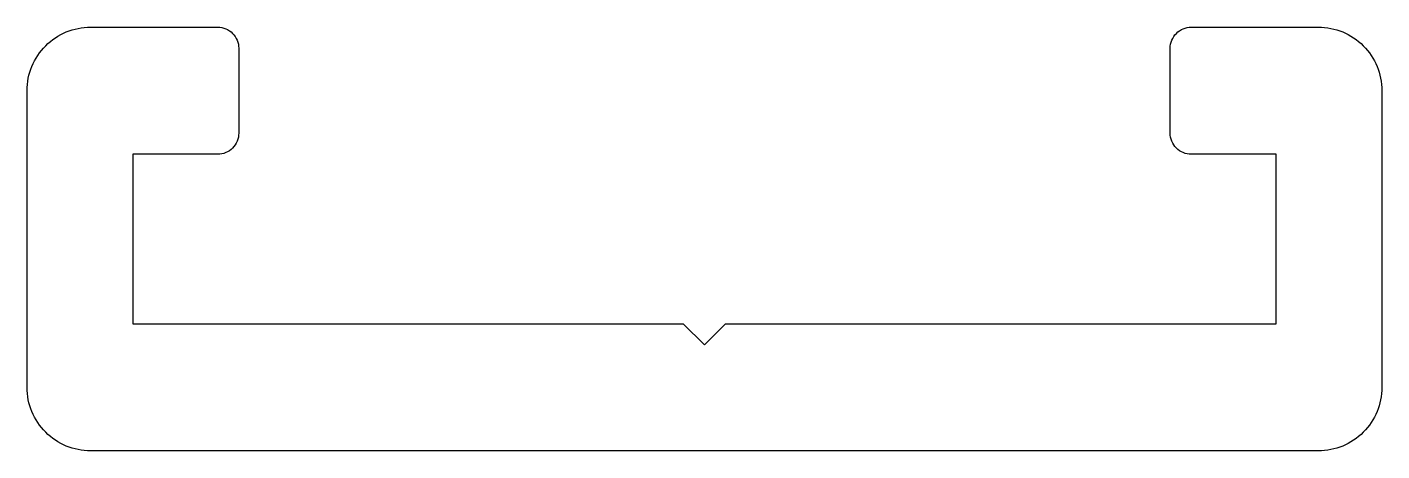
# Model space of a CAD drawing. Extents: x 163.2 to 195.2, y 235.1 to 245.1.
import ezdxf

# ---------------------------------------------------------------- set-up
doc = ezdxf.new("R2010")
doc.units = 0
doc.layers.add('ANA', color=220, linetype='CONTINUOUS')

msp = doc.modelspace()

# ---------------------------------------------------------------- linework, layer by layer
at = {"layer": 'ANA'}
msp.add_lwpolyline([(195.201, 236.567, -0.414214), (193.701, 235.067), (164.701, 235.067, -0.414214), (163.201, 236.567), (163.201, 243.567, -0.414214), (164.701, 245.067), (167.701, 245.067, -0.414214), (168.201, 244.567), (168.201, 242.567, -0.414214), (167.701, 242.067), (165.701, 242.067), (165.701, 238.067), (178.701, 238.067), (179.201, 237.567), (179.701, 238.067), (192.701, 238.067), (192.701, 242.067), (190.701, 242.067, -0.414214), (190.201, 242.567), (190.201, 244.567, -0.414214), (190.701, 245.067), (193.701, 245.067, -0.414214), (195.201, 243.567)], format="xyb", close=True, dxfattribs=at)

doc.saveas('drawing.dxf')
